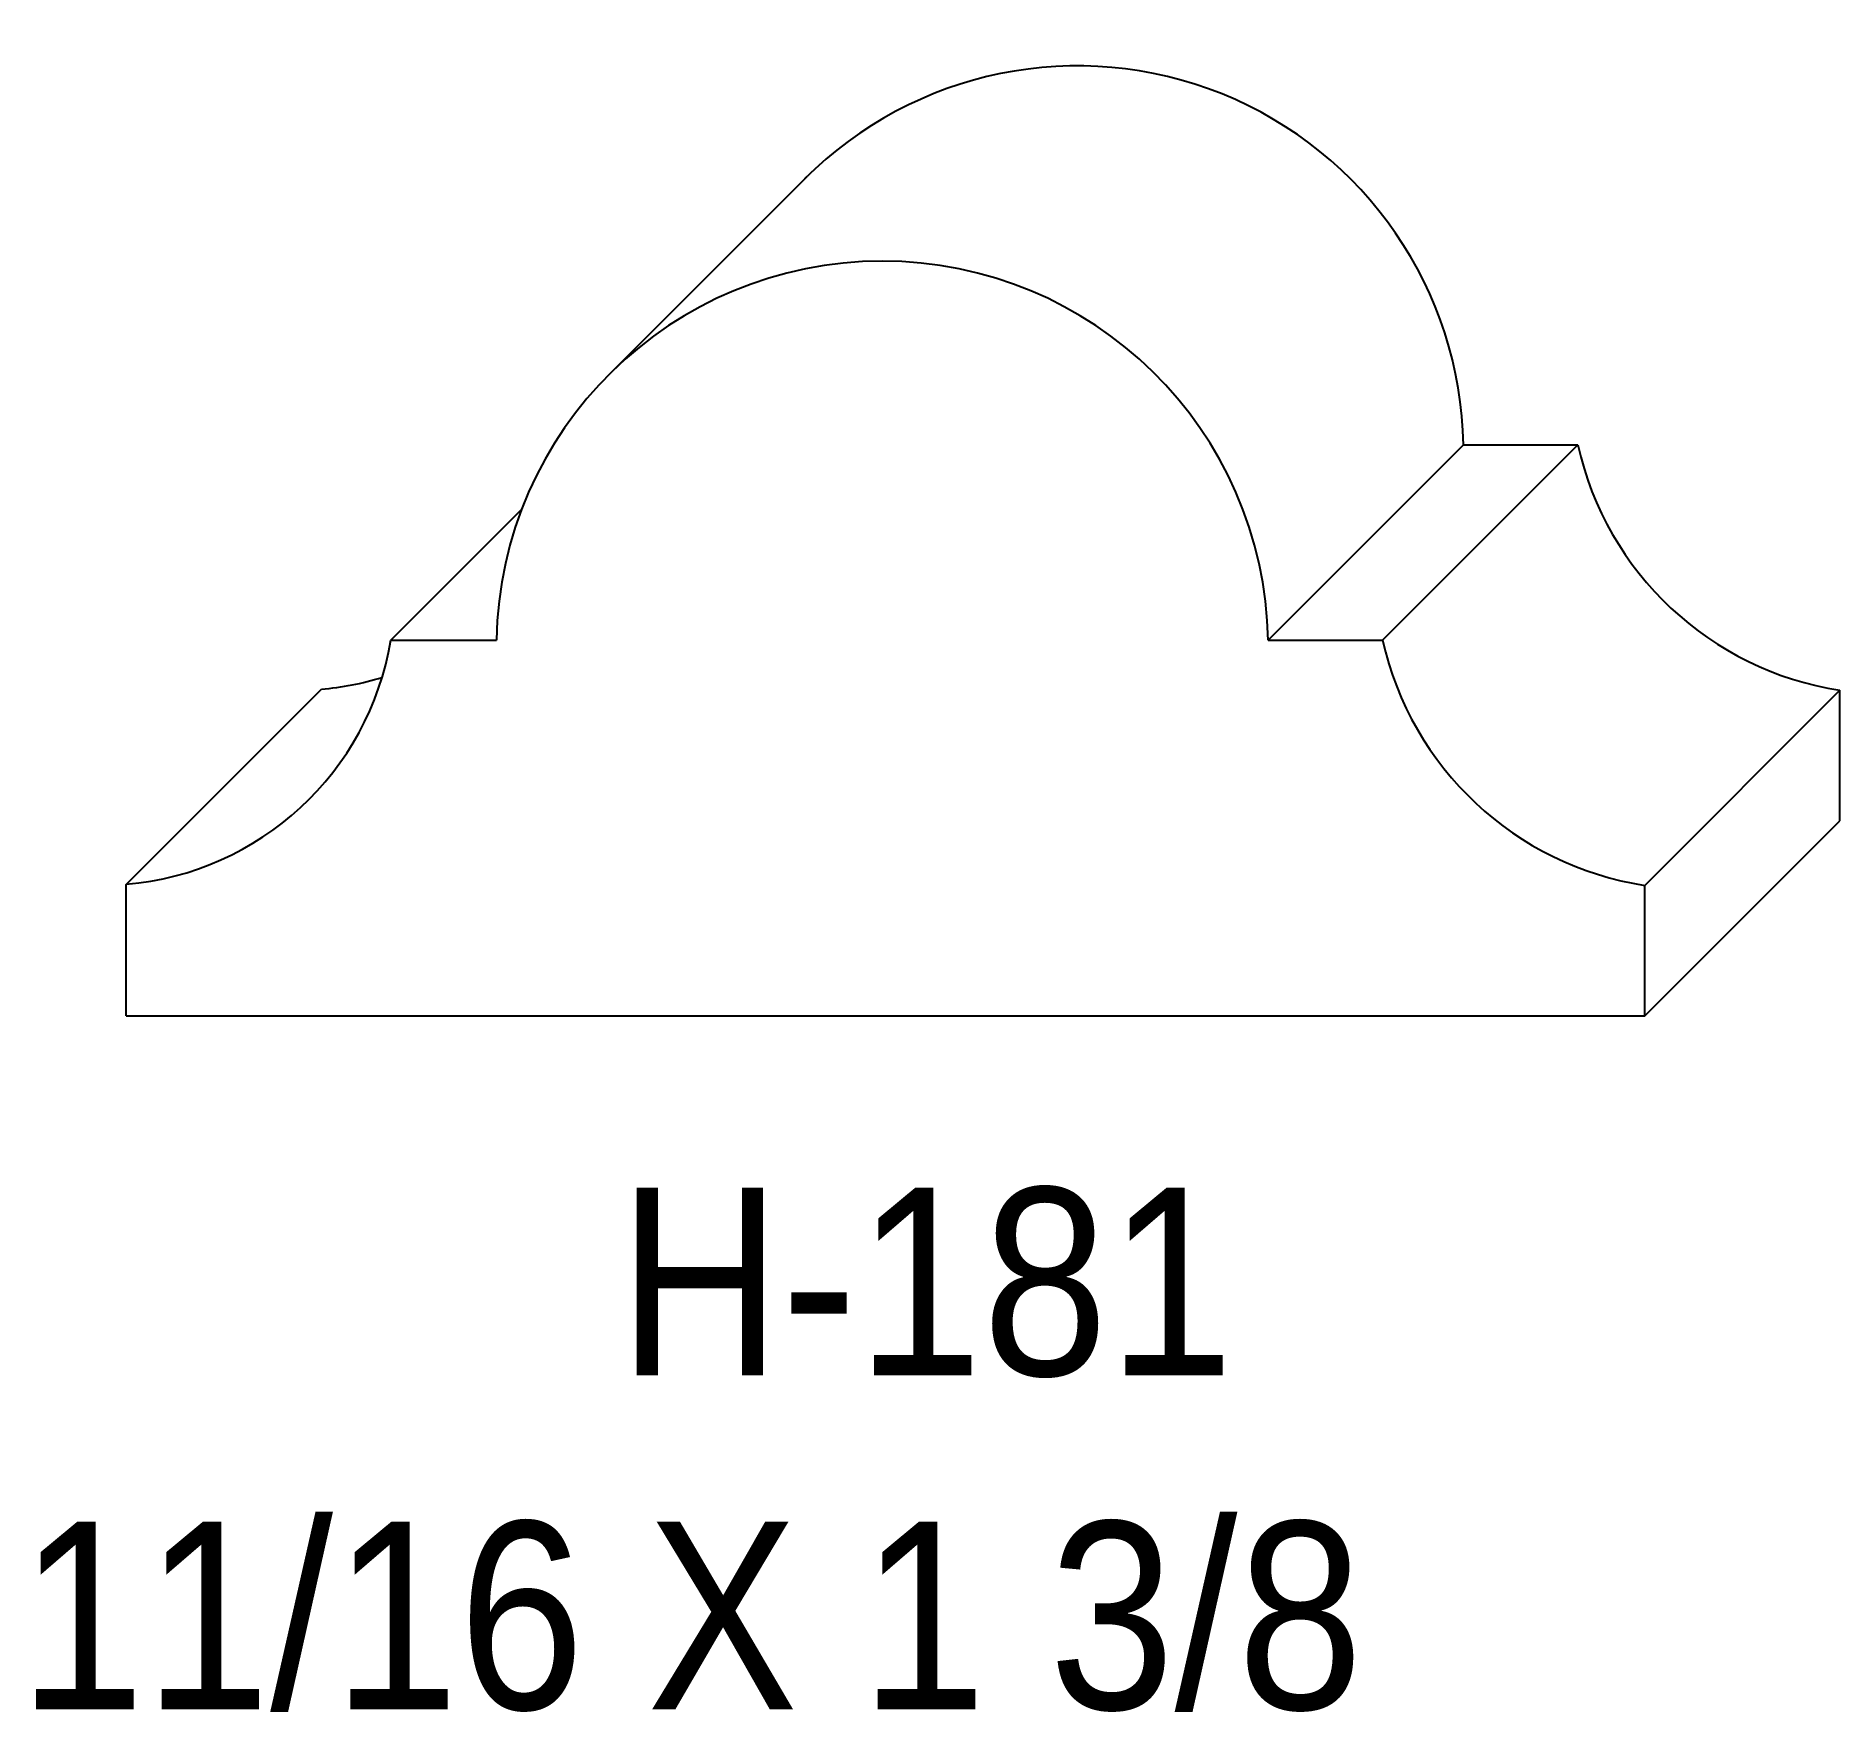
# Model space of a CAD drawing. Extents: x 81.85 to 83.48, y 147.92 to 149.44.
import ezdxf

# ---------------------------------------------------------------- set-up
doc = ezdxf.new("R2010")
doc.units = 0
doc.header["$LTSCALE"] = 5
doc.layers.add('PROFILE', color=7, linetype='CONTINUOUS')
doc.styles.add('TXT', font='TXT', dxfattribs={"height": 3.5})

msp = doc.modelspace()

# ---------------------------------------------------------------- linework, layer by layer
at = {"layer": 'PROFILE', "color": 1, "linetype": 'CONTINUOUS'}
for p, q in [((82.3704, 149.137), (82.5471, 149.3137)), ((82.9645, 148.894), (83.1413, 149.0707)), ((83.068, 148.894), (83.2448, 149.0707)), ((83.1413, 149.0707), (83.2448, 149.0707)), ((82.1704, 148.894), (82.2889, 149.0125)), ((82.1704, 148.894), (82.2659, 148.894)), ((82.9645, 148.894), (83.068, 148.894)), ((81.9308, 148.6728), (82.1075, 148.8495)), ((83.3054, 148.6719), (83.4821, 148.8486)), ((83.4821, 148.7304), (83.4821, 148.8486)), ((83.3054, 148.5537), (83.4821, 148.7304)), ((81.9308, 148.5537), (81.9308, 148.6728)), ((83.3054, 148.5537), (83.3054, 148.6719)), ((81.9308, 148.5537), (83.3054, 148.5537))]:
    msp.add_line(p, q, dxfattribs=at)
for centre, major_axis, start_param, end_param in [((82.792, 149.0645), (0, 0.3494), -1.552957, 0.785398), ((82.6152, 148.8877), (0, 0.3494), -1.552957, 1.552957), ((83.5262, 149.1335), (0.2883, 0), -2.921901, -1.724141), ((81.9084, 148.9374), (0, 0.2655), -3.057145, -1.735044), ((83.3495, 148.9568), (0.2883, 0), -2.921901, -1.724141), ((82.0851, 149.1141), (0, 0.2655), -3.057145, -2.846172)]:
    msp.add_ellipse(centre, major_axis=major_axis, ratio=1, start_param=start_param, end_param=end_param, dxfattribs=at)

# ---------------------------------------------------------------- texts
at = {"layer": 'PROFILE', "color": 1, "linetype": 'CONTINUOUS', "style": 'TXT', "width": 0.9}
for s, height, p in [('H-181', 0.16996, (82.3762, 148.2281)), ('11/16 X 1 3/8', 0.169956, (81.8336, 147.9258))]:
    msp.add_text(s, height=height, dxfattribs=at).set_placement(p)

doc.saveas('drawing.dxf')
